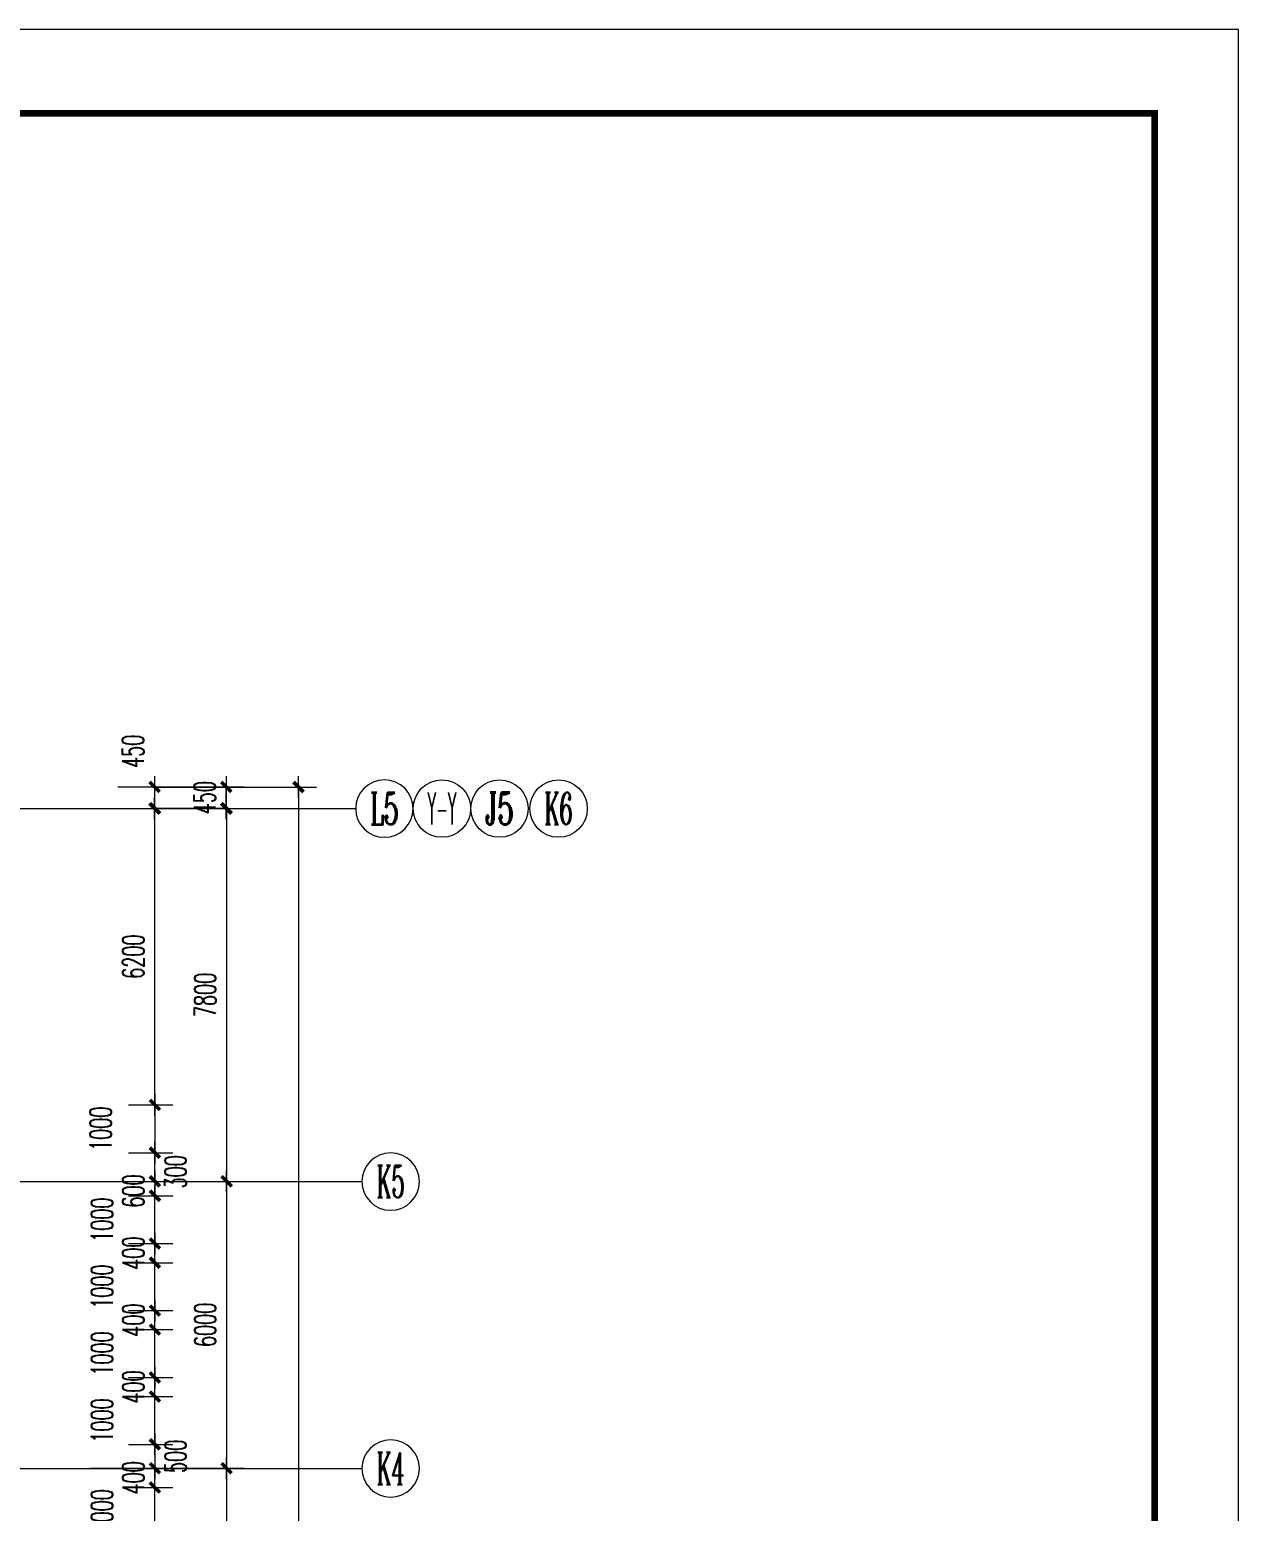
# Model space of a CAD drawing. Extents: x 1575758 to 1999219, y -897052 to -636879.
# Drawn here: x 1688034 to 1713314, y -777270 to -746283 of the extents above; entities that cross this region are included whole.
import ezdxf
from ezdxf.enums import TextEntityAlignment as Align

# ---------------------------------------------------------------- set-up
doc = ezdxf.new("R2010")
doc.units = 0
doc.header["$LTSCALE"] = 1500
doc.header["$MEASUREMENT"] = 0
doc.layers.get('0').update_dxf_attribs({"linetype": 'CONTINUOUS', "lineweight": 5})
doc.layers.get('DEFPOINTS').update_dxf_attribs({"linetype": 'CONTINUOUS', "lineweight": 5})
for name, color, linetype, lineweight in [('AXIS', 7, 'CONTINUOUS', 5), ('AXIS_TEXT', 7, 'CONTINUOUS', 5), ('PUB_DIM', 7, 'CONTINUOUS', 5)]:
    doc.layers.add(name, color=color, linetype=linetype, lineweight=lineweight)
doc.styles.add('COMPLEX', font='COMPLEX')
doc.styles.add('DIM_FONT', font='romans.shx', dxfattribs={"width": 0.6})
doc.dimstyles.new('NORMAL', dxfattribs={"dimscale": 1.5, "dimtxt": 300, "dimasz": 1, "dimexe": 250, "dimexo": 300, "dimgap": 150, "dimtad": 1, "dimdec": 0, "dimdsep": 46, "dimtxsty": 'DIM_FONT', "dimblk1": '_DIMX', "dimblk2": '_DIMX', "dimsah": 1, "dimcen": 2.5, "dimdle": 0.3, "dimclrd": 256, "dimclre": 256, "dimclrt": 256, "dimadec": 0, "dimazin": 0, "dimtfac": 1, "dimtdec": 0, "dimtix": 1, "dimtmove": 2, "dimatfit": 3, "dimldrblk": '_DIMX', "dimfxl": 1, "dimtvp": 1, "dimtolj": 1, "dimtzin": 0, "dimlwd": -1, "dimlwe": -1, "dimarcsym": 0})

# ---------------------------------------------------------------- blocks, each defined once
blk = doc.blocks.new('_AXISO')
blk.add_circle((0, 0), 0.5)
at = {"layer": 'AXIS_TEXT', "style": 'COMPLEX', "width": 1.041667}
blk.add_attdef('A', text='', height=0.56, dxfattribs=at).set_placement((-0.25, -0.28), (0.25, -0.28), align=Align.FIT)
blk = doc.blocks.new('_DIMX')
blk.add_line((-150, 0), (150, 0))
at = {"const_width": 50}
blk.add_lwpolyline([(-70, -70), (70, 70)], dxfattribs=at)
blk = doc.blocks.new('*D703')
at = {"layer": 'DEFPOINTS', "color": 0, "lineweight": 5}
for p in [(1688854, -762570), (1688854, -770370), (1692154, -770370)]:
    blk.add_point(p, dxfattribs=at)
at = {"layer": 'PUB_DIM'}
for p, q in [((1689304, -762570), (1692529, -762570)), ((1692154, -762572), (1692154, -770369)), ((1689304, -770370), (1692529, -770370))]:
    blk.add_line(p, q, dxfattribs=at)
at = {"layer": 'PUB_DIM', "xscale": 1.5, "yscale": 1.5, "zscale": 1.5}
for p, rotation in [((1692154, -762570), 90), ((1692154, -770370), 270)]:
    blk.add_blockref('_DIMX', p, dxfattribs=dict(at, rotation=rotation))
at = {"layer": 'PUB_DIM', "insert": (1691704, -766470), "char_height": 450, "attachment_point": 5, "rotation": 90, "style": 'DIM_FONT'}
blk.add_mtext('\\A1;7800', dxfattribs=at)
blk = doc.blocks.new('*D704')
at = {"layer": 'DEFPOINTS', "color": 0, "lineweight": 5}
for p in [(1688854, -776370), (1688854, -782370), (1692154, -782370)]:
    blk.add_point(p, dxfattribs=at)
at = {"layer": 'PUB_DIM'}
for p, q in [((1689304, -776370), (1692529, -776370)), ((1692154, -776372), (1692154, -782369)), ((1689304, -782370), (1692529, -782370))]:
    blk.add_line(p, q, dxfattribs=at)
at = {"layer": 'PUB_DIM', "xscale": 1.5, "yscale": 1.5, "zscale": 1.5}
for p, rotation in [((1692154, -776370), 90), ((1692154, -782370), 270)]:
    blk.add_blockref('_DIMX', p, dxfattribs=dict(at, rotation=rotation))
at = {"layer": 'PUB_DIM', "insert": (1691704, -779370), "char_height": 450, "attachment_point": 5, "rotation": 90, "style": 'DIM_FONT'}
blk.add_mtext('\\A1;6000', dxfattribs=at)
blk = doc.blocks.new('*D707')
at = {"layer": 'DEFPOINTS', "color": 0, "lineweight": 5}
for p in [(1688854, -770370), (1688854, -776370), (1692154, -776370)]:
    blk.add_point(p, dxfattribs=at)
at = {"layer": 'PUB_DIM'}
for p, q in [((1689304, -770370), (1692529, -770370)), ((1692154, -770372), (1692154, -776369)), ((1689304, -776370), (1692529, -776370))]:
    blk.add_line(p, q, dxfattribs=at)
at = {"layer": 'PUB_DIM', "xscale": 1.5, "yscale": 1.5, "zscale": 1.5}
for p, rotation in [((1692154, -770370), 90), ((1692154, -776370), 270)]:
    blk.add_blockref('_DIMX', p, dxfattribs=dict(at, rotation=rotation))
at = {"layer": 'PUB_DIM', "insert": (1691704, -773370), "char_height": 450, "attachment_point": 5, "rotation": 90, "style": 'DIM_FONT'}
blk.add_mtext('\\A1;6000', dxfattribs=at)
blk = doc.blocks.new('*D842')
at = {"layer": 'DEFPOINTS', "color": 0, "lineweight": 5}
for p in [(1689654, -776770), (1690654, -776770), (1689654, -777770)]:
    blk.add_point(p, dxfattribs=at)
at = {"layer": 'PUB_DIM'}
for p, q in [((1690104, -776770), (1691029, -776770)), ((1690654, -777769), (1690654, -776772)), ((1690104, -777770), (1691029, -777770))]:
    blk.add_line(p, q, dxfattribs=at)
at = {"layer": 'PUB_DIM', "xscale": 1.5, "yscale": 1.5, "zscale": 1.5}
for p, rotation in [((1690654, -776770), 90), ((1690654, -777770), 270)]:
    blk.add_blockref('_DIMX', p, dxfattribs=dict(at, rotation=rotation))
at = {"layer": 'PUB_DIM', "insert": (1689548, -777270), "char_height": 450, "attachment_point": 5, "rotation": 90, "style": 'DIM_FONT'}
blk.add_mtext('\\A1;1000', dxfattribs=at)
blk = doc.blocks.new('*D843')
at = {"layer": 'DEFPOINTS', "color": 0, "lineweight": 5}
for p in [(1689654, -776370), (1690654, -776370), (1689654, -776770)]:
    blk.add_point(p, dxfattribs=at)
at = {"layer": 'PUB_DIM'}
for p, q in [((1690104, -776370), (1691029, -776370)), ((1690654, -776369), (1690654, -776367)), ((1690654, -776770), (1690654, -776370)), ((1690104, -776770), (1691029, -776770)), ((1690654, -776772), (1690654, -776773))]:
    blk.add_line(p, q, dxfattribs=at)
at = {"layer": 'PUB_DIM', "xscale": 1.5, "yscale": 1.5, "zscale": 1.5}
for p, rotation in [((1690654, -776370), 270), ((1690654, -776770), 90)]:
    blk.add_blockref('_DIMX', p, dxfattribs=dict(at, rotation=rotation))
at = {"layer": 'PUB_DIM', "insert": (1690204, -776570), "char_height": 450, "attachment_point": 5, "rotation": 90, "style": 'DIM_FONT'}
blk.add_mtext('\\A1;400', dxfattribs=at)
blk = doc.blocks.new('*D844')
at = {"layer": 'DEFPOINTS', "color": 0, "lineweight": 5}
for p in [(1689654, -774870), (1690654, -774870), (1689654, -775870)]:
    blk.add_point(p, dxfattribs=at)
at = {"layer": 'PUB_DIM'}
for p, q in [((1690104, -774870), (1691029, -774870)), ((1690654, -775869), (1690654, -774872)), ((1690104, -775870), (1691029, -775870))]:
    blk.add_line(p, q, dxfattribs=at)
at = {"layer": 'PUB_DIM', "xscale": 1.5, "yscale": 1.5, "zscale": 1.5}
for p, rotation in [((1690654, -774870), 90), ((1690654, -775870), 270)]:
    blk.add_blockref('_DIMX', p, dxfattribs=dict(at, rotation=rotation))
at = {"layer": 'PUB_DIM', "insert": (1689548, -775370), "char_height": 450, "attachment_point": 5, "rotation": 90, "style": 'DIM_FONT'}
blk.add_mtext('\\A1;1000', dxfattribs=at)
blk = doc.blocks.new('*D845')
at = {"layer": 'DEFPOINTS', "color": 0, "lineweight": 5}
for p in [(1689654, -774470), (1690654, -774470), (1689654, -774870)]:
    blk.add_point(p, dxfattribs=at)
at = {"layer": 'PUB_DIM'}
for p, q in [((1690104, -774470), (1691029, -774470)), ((1690654, -774469), (1690654, -774467)), ((1690654, -774870), (1690654, -774470)), ((1690104, -774870), (1691029, -774870)), ((1690654, -774872), (1690654, -774873))]:
    blk.add_line(p, q, dxfattribs=at)
at = {"layer": 'PUB_DIM', "xscale": 1.5, "yscale": 1.5, "zscale": 1.5}
for p, rotation in [((1690654, -774470), 270), ((1690654, -774870), 90)]:
    blk.add_blockref('_DIMX', p, dxfattribs=dict(at, rotation=rotation))
at = {"layer": 'PUB_DIM', "insert": (1690204, -774670), "char_height": 450, "attachment_point": 5, "rotation": 90, "style": 'DIM_FONT'}
blk.add_mtext('\\A1;400', dxfattribs=at)
blk = doc.blocks.new('*D846')
at = {"layer": 'DEFPOINTS', "color": 0, "lineweight": 5}
for p in [(1689654, -773470), (1690654, -773470), (1689654, -774470)]:
    blk.add_point(p, dxfattribs=at)
at = {"layer": 'PUB_DIM'}
for p, q in [((1690104, -773470), (1691029, -773470)), ((1690654, -774469), (1690654, -773472)), ((1690104, -774470), (1691029, -774470))]:
    blk.add_line(p, q, dxfattribs=at)
at = {"layer": 'PUB_DIM', "xscale": 1.5, "yscale": 1.5, "zscale": 1.5}
for p, rotation in [((1690654, -773470), 90), ((1690654, -774470), 270)]:
    blk.add_blockref('_DIMX', p, dxfattribs=dict(at, rotation=rotation))
at = {"layer": 'PUB_DIM', "insert": (1689548, -773970), "char_height": 450, "attachment_point": 5, "rotation": 90, "style": 'DIM_FONT'}
blk.add_mtext('\\A1;1000', dxfattribs=at)
blk = doc.blocks.new('*D847')
at = {"layer": 'DEFPOINTS', "color": 0, "lineweight": 5}
for p in [(1689654, -773070), (1690654, -773070), (1689654, -773470)]:
    blk.add_point(p, dxfattribs=at)
at = {"layer": 'PUB_DIM'}
for p, q in [((1690104, -773070), (1691029, -773070)), ((1690654, -773069), (1690654, -773067)), ((1690654, -773470), (1690654, -773070)), ((1690104, -773470), (1691029, -773470)), ((1690654, -773472), (1690654, -773473))]:
    blk.add_line(p, q, dxfattribs=at)
at = {"layer": 'PUB_DIM', "xscale": 1.5, "yscale": 1.5, "zscale": 1.5}
for p, rotation in [((1690654, -773070), 270), ((1690654, -773470), 90)]:
    blk.add_blockref('_DIMX', p, dxfattribs=dict(at, rotation=rotation))
at = {"layer": 'PUB_DIM', "insert": (1690204, -773270), "char_height": 450, "attachment_point": 5, "rotation": 90, "style": 'DIM_FONT'}
blk.add_mtext('\\A1;400', dxfattribs=at)
blk = doc.blocks.new('*D848')
at = {"layer": 'DEFPOINTS', "color": 0, "lineweight": 5}
for p in [(1689654, -772070), (1690654, -772070), (1689654, -773070)]:
    blk.add_point(p, dxfattribs=at)
at = {"layer": 'PUB_DIM'}
for p, q in [((1690104, -772070), (1691029, -772070)), ((1690654, -773069), (1690654, -772072)), ((1690104, -773070), (1691029, -773070))]:
    blk.add_line(p, q, dxfattribs=at)
at = {"layer": 'PUB_DIM', "xscale": 1.5, "yscale": 1.5, "zscale": 1.5}
for p, rotation in [((1690654, -772070), 90), ((1690654, -773070), 270)]:
    blk.add_blockref('_DIMX', p, dxfattribs=dict(at, rotation=rotation))
at = {"layer": 'PUB_DIM', "insert": (1689548, -772570), "char_height": 450, "attachment_point": 5, "rotation": 90, "style": 'DIM_FONT'}
blk.add_mtext('\\A1;1000', dxfattribs=at)
blk = doc.blocks.new('*D849')
at = {"layer": 'DEFPOINTS', "color": 0, "lineweight": 5}
for p in [(1689654, -771670), (1690654, -771670), (1689654, -772070)]:
    blk.add_point(p, dxfattribs=at)
at = {"layer": 'PUB_DIM'}
for p, q in [((1690104, -771670), (1691029, -771670)), ((1690654, -771669), (1690654, -771667)), ((1690654, -772070), (1690654, -771670)), ((1690104, -772070), (1691029, -772070)), ((1690654, -772072), (1690654, -772073))]:
    blk.add_line(p, q, dxfattribs=at)
at = {"layer": 'PUB_DIM', "xscale": 1.5, "yscale": 1.5, "zscale": 1.5}
for p, rotation in [((1690654, -771670), 270), ((1690654, -772070), 90)]:
    blk.add_blockref('_DIMX', p, dxfattribs=dict(at, rotation=rotation))
at = {"layer": 'PUB_DIM', "insert": (1690204, -771870), "char_height": 450, "attachment_point": 5, "rotation": 90, "style": 'DIM_FONT'}
blk.add_mtext('\\A1;400', dxfattribs=at)
blk = doc.blocks.new('*D850')
at = {"layer": 'DEFPOINTS', "color": 0, "lineweight": 5}
for p in [(1689654, -770670), (1690654, -770670), (1689654, -771670)]:
    blk.add_point(p, dxfattribs=at)
at = {"layer": 'PUB_DIM'}
for p, q in [((1690104, -770670), (1691029, -770670)), ((1690654, -771669), (1690654, -770672)), ((1690104, -771670), (1691029, -771670))]:
    blk.add_line(p, q, dxfattribs=at)
at = {"layer": 'PUB_DIM', "xscale": 1.5, "yscale": 1.5, "zscale": 1.5}
for p, rotation in [((1690654, -770670), 90), ((1690654, -771670), 270)]:
    blk.add_blockref('_DIMX', p, dxfattribs=dict(at, rotation=rotation))
at = {"layer": 'PUB_DIM', "insert": (1689548, -771170), "char_height": 450, "attachment_point": 5, "rotation": 90, "style": 'DIM_FONT'}
blk.add_mtext('\\A1;1000', dxfattribs=at)
blk = doc.blocks.new('*D851')
at = {"layer": 'DEFPOINTS', "color": 0, "lineweight": 5}
for p in [(1689654, -762570), (1690654, -762570), (1689654, -768770)]:
    blk.add_point(p, dxfattribs=at)
at = {"layer": 'PUB_DIM'}
for p, q in [((1690104, -762570), (1691029, -762570)), ((1690654, -768769), (1690654, -762572)), ((1690104, -768770), (1691029, -768770))]:
    blk.add_line(p, q, dxfattribs=at)
at = {"layer": 'PUB_DIM', "xscale": 1.5, "yscale": 1.5, "zscale": 1.5}
for p, rotation in [((1690654, -762570), 90), ((1690654, -768770), 270)]:
    blk.add_blockref('_DIMX', p, dxfattribs=dict(at, rotation=rotation))
at = {"layer": 'PUB_DIM', "insert": (1690204, -765670), "char_height": 450, "attachment_point": 5, "rotation": 90, "style": 'DIM_FONT'}
blk.add_mtext('\\A1;6200', dxfattribs=at)
blk = doc.blocks.new('*D869')
at = {"layer": 'DEFPOINTS', "color": 0, "lineweight": 5}
for p in [(1690209, -762123), (1690209, -819723), (1693659, -819723)]:
    blk.add_point(p, dxfattribs=at)
at = {"layer": 'PUB_DIM'}
for p, q in [((1690659, -762123), (1694034, -762123)), ((1693659, -762125), (1693659, -819722)), ((1690659, -819723), (1694034, -819723))]:
    blk.add_line(p, q, dxfattribs=at)
at = {"layer": 'PUB_DIM', "xscale": 1.5, "yscale": 1.5, "zscale": 1.5}
for p, rotation in [((1693659, -762123), 90), ((1693659, -819723), 270)]:
    blk.add_blockref('_DIMX', p, dxfattribs=dict(at, rotation=rotation))
at = {"layer": 'PUB_DIM', "insert": (1693209, -790923), "char_height": 450, "attachment_point": 5, "rotation": 90, "style": 'DIM_FONT'}
blk.add_mtext('\\A1;57600', dxfattribs=at)
blk = doc.blocks.new('*D991')
at = {"layer": 'DEFPOINTS', "color": 0, "lineweight": 5}
for p in [(1689646, -762120), (1689646, -762570), (1690646, -762570)]:
    blk.add_point(p, dxfattribs=at)
at = {"layer": 'PUB_DIM'}
for p, q in [((1690096, -762120), (1691021, -762120)), ((1690646, -762119), (1690646, -762117)), ((1690646, -762120), (1690646, -762570)), ((1690096, -762570), (1691021, -762570)), ((1690646, -762572), (1690646, -762573))]:
    blk.add_line(p, q, dxfattribs=at)
at = {"layer": 'PUB_DIM', "xscale": 1.5, "yscale": 1.5, "zscale": 1.5}
for p, rotation in [((1690646, -762120), 270), ((1690646, -762570), 90)]:
    blk.add_blockref('_DIMX', p, dxfattribs=dict(at, rotation=rotation))
at = {"layer": 'PUB_DIM', "insert": (1690196, -761376), "char_height": 450, "attachment_point": 5, "rotation": 90, "style": 'DIM_FONT'}
blk.add_mtext('\\A1;450', dxfattribs=at)
blk = doc.blocks.new('*D992')
at = {"layer": 'DEFPOINTS', "color": 0, "lineweight": 5}
for p in [(1689426, -762120), (1692146, -762120), (1689426, -762570)]:
    blk.add_point(p, dxfattribs=at)
at = {"layer": 'PUB_DIM'}
for p, q in [((1689876, -762120), (1692521, -762120)), ((1692146, -762119), (1692146, -762117)), ((1692146, -762570), (1692146, -762120)), ((1689876, -762570), (1692521, -762570)), ((1692146, -762572), (1692146, -762573))]:
    blk.add_line(p, q, dxfattribs=at)
at = {"layer": 'PUB_DIM', "xscale": 1.5, "yscale": 1.5, "zscale": 1.5}
for p, rotation in [((1692146, -762120), 270), ((1692146, -762570), 90)]:
    blk.add_blockref('_DIMX', p, dxfattribs=dict(at, rotation=rotation))
at = {"layer": 'PUB_DIM', "insert": (1691696, -762345), "char_height": 450, "attachment_point": 5, "rotation": 90, "style": 'DIM_FONT'}
blk.add_mtext('\\A1;450', dxfattribs=at)
blk = doc.blocks.new('*D993')
at = {"layer": 'DEFPOINTS', "color": 0, "lineweight": 5}
for p in [(1689654, -770370), (1689654, -770670), (1690654, -770670)]:
    blk.add_point(p, dxfattribs=at)
at = {"layer": 'PUB_DIM'}
for p, q in [((1690104, -770370), (1691029, -770370)), ((1690654, -770369), (1690654, -770367)), ((1690654, -770370), (1690654, -770670)), ((1690104, -770670), (1691029, -770670)), ((1690654, -770672), (1690654, -770673))]:
    blk.add_line(p, q, dxfattribs=at)
at = {"layer": 'PUB_DIM', "xscale": 1.5, "yscale": 1.5, "zscale": 1.5}
for p, rotation in [((1690654, -770370), 270), ((1690654, -770670), 90)]:
    blk.add_blockref('_DIMX', p, dxfattribs=dict(at, rotation=rotation))
at = {"layer": 'PUB_DIM', "insert": (1691086, -770170), "char_height": 450, "attachment_point": 5, "rotation": 90, "style": 'DIM_FONT'}
blk.add_mtext('\\A1;300', dxfattribs=at)
blk = doc.blocks.new('*D994')
at = {"layer": 'DEFPOINTS', "color": 0, "lineweight": 5}
for p in [(1689654, -769770), (1690654, -769770), (1689654, -770370)]:
    blk.add_point(p, dxfattribs=at)
at = {"layer": 'PUB_DIM'}
for p, q in [((1690104, -769770), (1691029, -769770)), ((1690654, -770369), (1690654, -769772)), ((1690104, -770370), (1691029, -770370))]:
    blk.add_line(p, q, dxfattribs=at)
at = {"layer": 'PUB_DIM', "xscale": 1.5, "yscale": 1.5, "zscale": 1.5}
for p, rotation in [((1690654, -769770), 90), ((1690654, -770370), 270)]:
    blk.add_blockref('_DIMX', p, dxfattribs=dict(at, rotation=rotation))
at = {"layer": 'PUB_DIM', "insert": (1690204, -770570), "char_height": 450, "attachment_point": 5, "rotation": 90, "style": 'DIM_FONT'}
blk.add_mtext('\\A1;600', dxfattribs=at)
blk = doc.blocks.new('*D995')
at = {"layer": 'DEFPOINTS', "color": 0, "lineweight": 5}
for p in [(1689654, -768770), (1689654, -769770), (1690654, -769770)]:
    blk.add_point(p, dxfattribs=at)
at = {"layer": 'PUB_DIM'}
for p, q in [((1690104, -768770), (1691029, -768770)), ((1690654, -768772), (1690654, -769769)), ((1690104, -769770), (1691029, -769770))]:
    blk.add_line(p, q, dxfattribs=at)
at = {"layer": 'PUB_DIM', "xscale": 1.5, "yscale": 1.5, "zscale": 1.5}
for p, rotation in [((1690654, -768770), 90), ((1690654, -769770), 270)]:
    blk.add_blockref('_DIMX', p, dxfattribs=dict(at, rotation=rotation))
at = {"layer": 'PUB_DIM', "insert": (1689521, -769270), "char_height": 450, "attachment_point": 5, "rotation": 90, "style": 'DIM_FONT'}
blk.add_mtext('\\A1;1000', dxfattribs=at)
blk = doc.blocks.new('*D996')
at = {"layer": 'DEFPOINTS', "color": 0, "lineweight": 5}
for p in [(1689654, -775870), (1689654, -776370), (1690654, -776370)]:
    blk.add_point(p, dxfattribs=at)
at = {"layer": 'PUB_DIM'}
for p, q in [((1690104, -775870), (1691029, -775870)), ((1690654, -775872), (1690654, -776369)), ((1690104, -776370), (1691029, -776370))]:
    blk.add_line(p, q, dxfattribs=at)
at = {"layer": 'PUB_DIM', "xscale": 1.5, "yscale": 1.5, "zscale": 1.5}
for p, rotation in [((1690654, -775870), 90), ((1690654, -776370), 270)]:
    blk.add_blockref('_DIMX', p, dxfattribs=dict(at, rotation=rotation))
at = {"layer": 'PUB_DIM', "insert": (1691086, -776120), "char_height": 450, "attachment_point": 5, "rotation": 90, "style": 'DIM_FONT'}
blk.add_mtext('\\A1;500', dxfattribs=at)

msp = doc.modelspace()

# ---------------------------------------------------------------- linework, layer by layer
at = {"layer": 'AXIS', "color": 250}
msp.add_lwpolyline([(1576593.4, -746283.4), (1576593.4, -847596.8), (1713313.9, -847596.8), (1713313.9, -746283.4)], close=True, dxfattribs=at)
at = {"layer": 'AXIS', "color": 0, "const_width": 140.2}
msp.add_lwpolyline([(1578346.2, -748036.2), (1578346.2, -845844), (1711561.1, -845844), (1711561.1, -748036.2)], close=True, dxfattribs=at)
at = {"layer": 'PUB_DIM'}
for p, q in [((1684555.9, -762573.4), (1694853.8, -762573.4)), ((1689153.8, -762573.4), (1694853.8, -762573.4)), ((1692153.8, -762574.4), (1690653.8, -762574.4)), ((1681364.9, -770373.4), (1694984.6, -770373.4)), ((1681364.9, -776373.4), (1694984.6, -776373.4))]:
    msp.add_line(p, q, dxfattribs=at)

# ---------------------------------------------------------------- block references
ref = msp.add_blockref('_AXISO', (1695453.8, -762573.4), dxfattribs=dict(at, xscale=-1200, yscale=1200, zscale=1200))
ref.add_attrib('A', 'L5', dxfattribs={"layer": 'AXIS_TEXT', "height": 672, "style": 'COMPLEX', "width": 0.585938}).set_placement((1695153.8, -762909.4), (1695753.8, -762909.4), align=Align.FIT)
ref = msp.add_blockref('_AXISO', (1696657.4, -762573.4), dxfattribs=dict(at, xscale=1200, yscale=1200, zscale=1200))
ref.add_attrib('A', 'Y-Y', dxfattribs={"layer": 'AXIS_TEXT', "height": 672, "style": 'COMPLEX', "width": 0.284091}).set_placement((1696357.4, -762909.4), (1696957.4, -762909.4), align=Align.FIT)
ref = msp.add_blockref('_AXISO', (1697861, -762573.4), dxfattribs=dict(at, xscale=1200, yscale=1200, zscale=1200))
ref.add_attrib('A', 'J5', dxfattribs={"layer": 'AXIS_TEXT', "height": 672, "style": 'COMPLEX', "width": 0.646552}).set_placement((1697561, -762909.4), (1698161, -762909.4), align=Align.FIT)
ref = msp.add_blockref('_AXISO', (1699097, -762573.4), dxfattribs=dict(at, xscale=1200, yscale=1200, zscale=1200))
ref.add_attrib('A', 'K6', dxfattribs={"layer": 'AXIS_TEXT', "height": 672, "style": 'COMPLEX', "width": 0.520833}).set_placement((1698797, -762909.4), (1699397, -762909.4), align=Align.FIT)
ref = msp.add_blockref('_AXISO', (1695584.6, -770373.4), dxfattribs=dict(at, xscale=-1200, yscale=1200, zscale=1200))
ref.add_attrib('A', 'K5', dxfattribs={"layer": 'AXIS_TEXT', "height": 672, "style": 'COMPLEX', "width": 0.520833}).set_placement((1695284.6, -770709.4), (1695884.6, -770709.4), align=Align.FIT)
ref = msp.add_blockref('_AXISO', (1695584.6, -776373.4), dxfattribs=dict(at, xscale=-1200, yscale=1200, zscale=1200))
ref.add_attrib('A', 'K4', dxfattribs={"layer": 'AXIS_TEXT', "height": 672, "style": 'COMPLEX', "width": 0.493421}).set_placement((1695284.6, -776709.4), (1695884.6, -776709.4), align=Align.FIT)

# ---------------------------------------------------------------- dimensions: what is measured, and where the dimension line sits
for base, p1, p2, angle, picture, middle in [((1690645.9, -762570.4), (1689645.9, -762120.4), (1689645.9, -762570.4), 270, '*D991', (1690195.9, -761375.9)), ((1690653.8, -769770.4), (1689653.8, -768770.4), (1689653.8, -769770.4), 270, '*D995', (1689520.7, -769270.4)), ((1690653.8, -769770.4), (1689653.8, -770370.4), (1689653.8, -769770.4), 90, '*D994', (1690203.8, -770570.4)), ((1690653.8, -770670.4), (1689653.8, -770370.4), (1689653.8, -770670.4), 270, '*D993', (1691085.8, -770170.4)), ((1690653.8, -770670.4), (1689653.8, -771670.4), (1689653.8, -770670.4), 90, '*D850', (1689547.8, -771170.4)), ((1690653.8, -772070.4), (1689653.8, -773070.4), (1689653.8, -772070.4), 90, '*D848', (1689547.8, -772570.4)), ((1690653.8, -773470.4), (1689653.8, -774470.4), (1689653.8, -773470.4), 90, '*D846', (1689547.8, -773970.4)), ((1690653.8, -774870.4), (1689653.8, -775870.4), (1689653.8, -774870.4), 90, '*D844', (1689547.8, -775370.4)), ((1690653.8, -776370.4), (1689653.8, -775870.4), (1689653.8, -776370.4), 270, '*D996', (1691085.8, -776120.4)), ((1690653.8, -776770.4), (1689653.8, -777770.4), (1689653.8, -776770.4), 90, '*D842', (1689547.8, -777270.4))]:
    dim = msp.add_linear_dim(base=base, p1=p1, p2=p2, angle=angle, dimstyle='NORMAL', dxfattribs=at)
    dim.commit()
    dim.dimension.update_dxf_attribs({"geometry": picture, "text_midpoint": middle, "dimtype": 161})
for p1, p2, distance, picture, middle in [((1689425.7, -762570.4), (1689425.7, -762120.4), -2720.3, '*D992', (1691695.9, -762345.4)), ((1688853.8, -762570.4), (1688853.8, -770370.4), 3300, '*D703', (1691703.8, -766470.4)), ((1689653.8, -768770.4), (1689653.8, -762570.4), -1000, '*D851', (1690203.8, -765670.4)), ((1689653.8, -772070.4), (1689653.8, -771670.4), -1000, '*D849', (1690203.8, -771870.4)), ((1689653.8, -773470.4), (1689653.8, -773070.4), -1000, '*D847', (1690203.8, -773270.4)), ((1689653.8, -774870.4), (1689653.8, -774470.4), -1000, '*D845', (1690203.8, -774670.4)), ((1689653.8, -776770.4), (1689653.8, -776370.4), -1000, '*D843', (1690203.8, -776570.4))]:
    dim = msp.add_aligned_dim(p1=p1, p2=p2, distance=distance, dimstyle='NORMAL', dxfattribs=at)
    dim.commit()
    dim.dimension.update_dxf_attribs({"geometry": picture, "text_midpoint": middle})
for base, p1, p2, angle, picture, middle in [((1693658.5, -819723.4), (1690208.5, -762123.5), (1690208.5, -819723.4), 90, '*D869', (1693208.5, -790923.5)), ((1692153.8, -776370.4), (1688853.8, -770370.4), (1688853.8, -776370.4), 270, '*D707', (1691703.8, -773370.4)), ((1692153.8, -782370.4), (1688853.8, -776370.4), (1688853.8, -782370.4), 270, '*D704', (1691703.8, -779370.4))]:
    dim = msp.add_linear_dim(base=base, p1=p1, p2=p2, angle=angle, dimstyle='NORMAL', dxfattribs=at)
    dim.commit()
    dim.dimension.update_dxf_attribs({"geometry": picture, "text_midpoint": middle})

doc.saveas('drawing.dxf')
